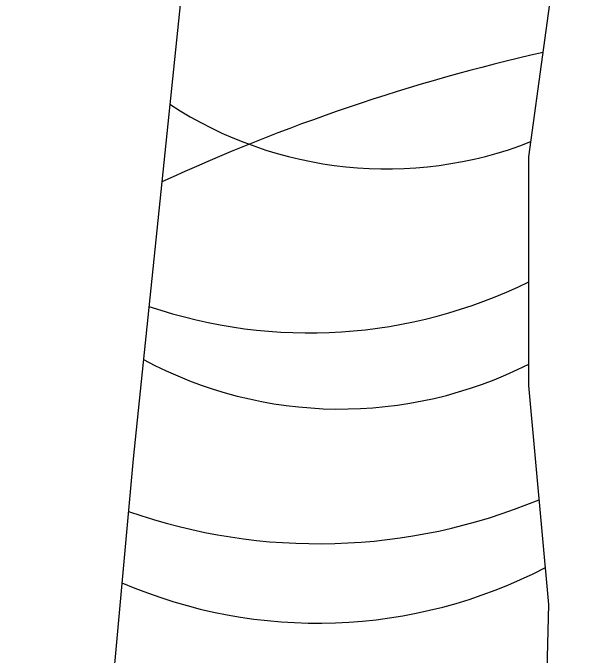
# Model space of a CAD drawing. Header units: millimetres. Extents: x 604786 to 1211550, y 1310999 to 2622648.
# Drawn here: x 605019.127 to 605020.528, y 1311237.016 to 1311238.544 of the extents above; entities that cross this region are included whole.
import ezdxf

# ---------------------------------------------------------------- set-up
doc = ezdxf.new("R2010")
doc.units = ezdxf.units.MM
doc.layers.add('elenarbi-Trees', color=42, linetype='Continuous')

# ---------------------------------------------------------------- blocks, each defined once
blk = doc.blocks.new('A$C7BB81706')
at = {"layer": 'elenarbi-Trees', "color": 3}
blk.add_lwpolyline([(300.74, 100.746), (296.238, 57.263), (293.989, 32.542), (291.178, 13.44), (288.93, 4.45), (288.965, 0.868), (324.795, 0), (321.104, 33.198), (321.496, 48.408), (320.285, 61.713), (320.285, 75.624), (323.009, 95.583)], dxfattribs=at)
at = {"layer": 'elenarbi-Trees', "color": 32}
for centre, radius, start, end in [((346.675, -31.181), 115.99, 102.71235, 114.82276), ((311.642, 98.931), 24.042, 236.7784, 291.39), ((306.935, 95.083), 30.166, 251.1687, 296.2674), ((308.835, 85.614), 25.325, 241.7876, 296.8797), ((307.5, 87.04), 34.941, 250.6924, 292.579), ((307.449, 77.288), 30.016, 246.6504, 297.461)]:
    blk.add_arc(centre, radius, start, end, dxfattribs=at)

msp = doc.modelspace()

# ---------------------------------------------------------------- block references
at = {"xscale": 0.03908165503526106, "yscale": 0.03908165503526106, "zscale": 0.03908165503526106}
msp.add_blockref('A$C7BB81706', (605007.835, 1311235.2467), dxfattribs=at)

doc.saveas('drawing.dxf')
